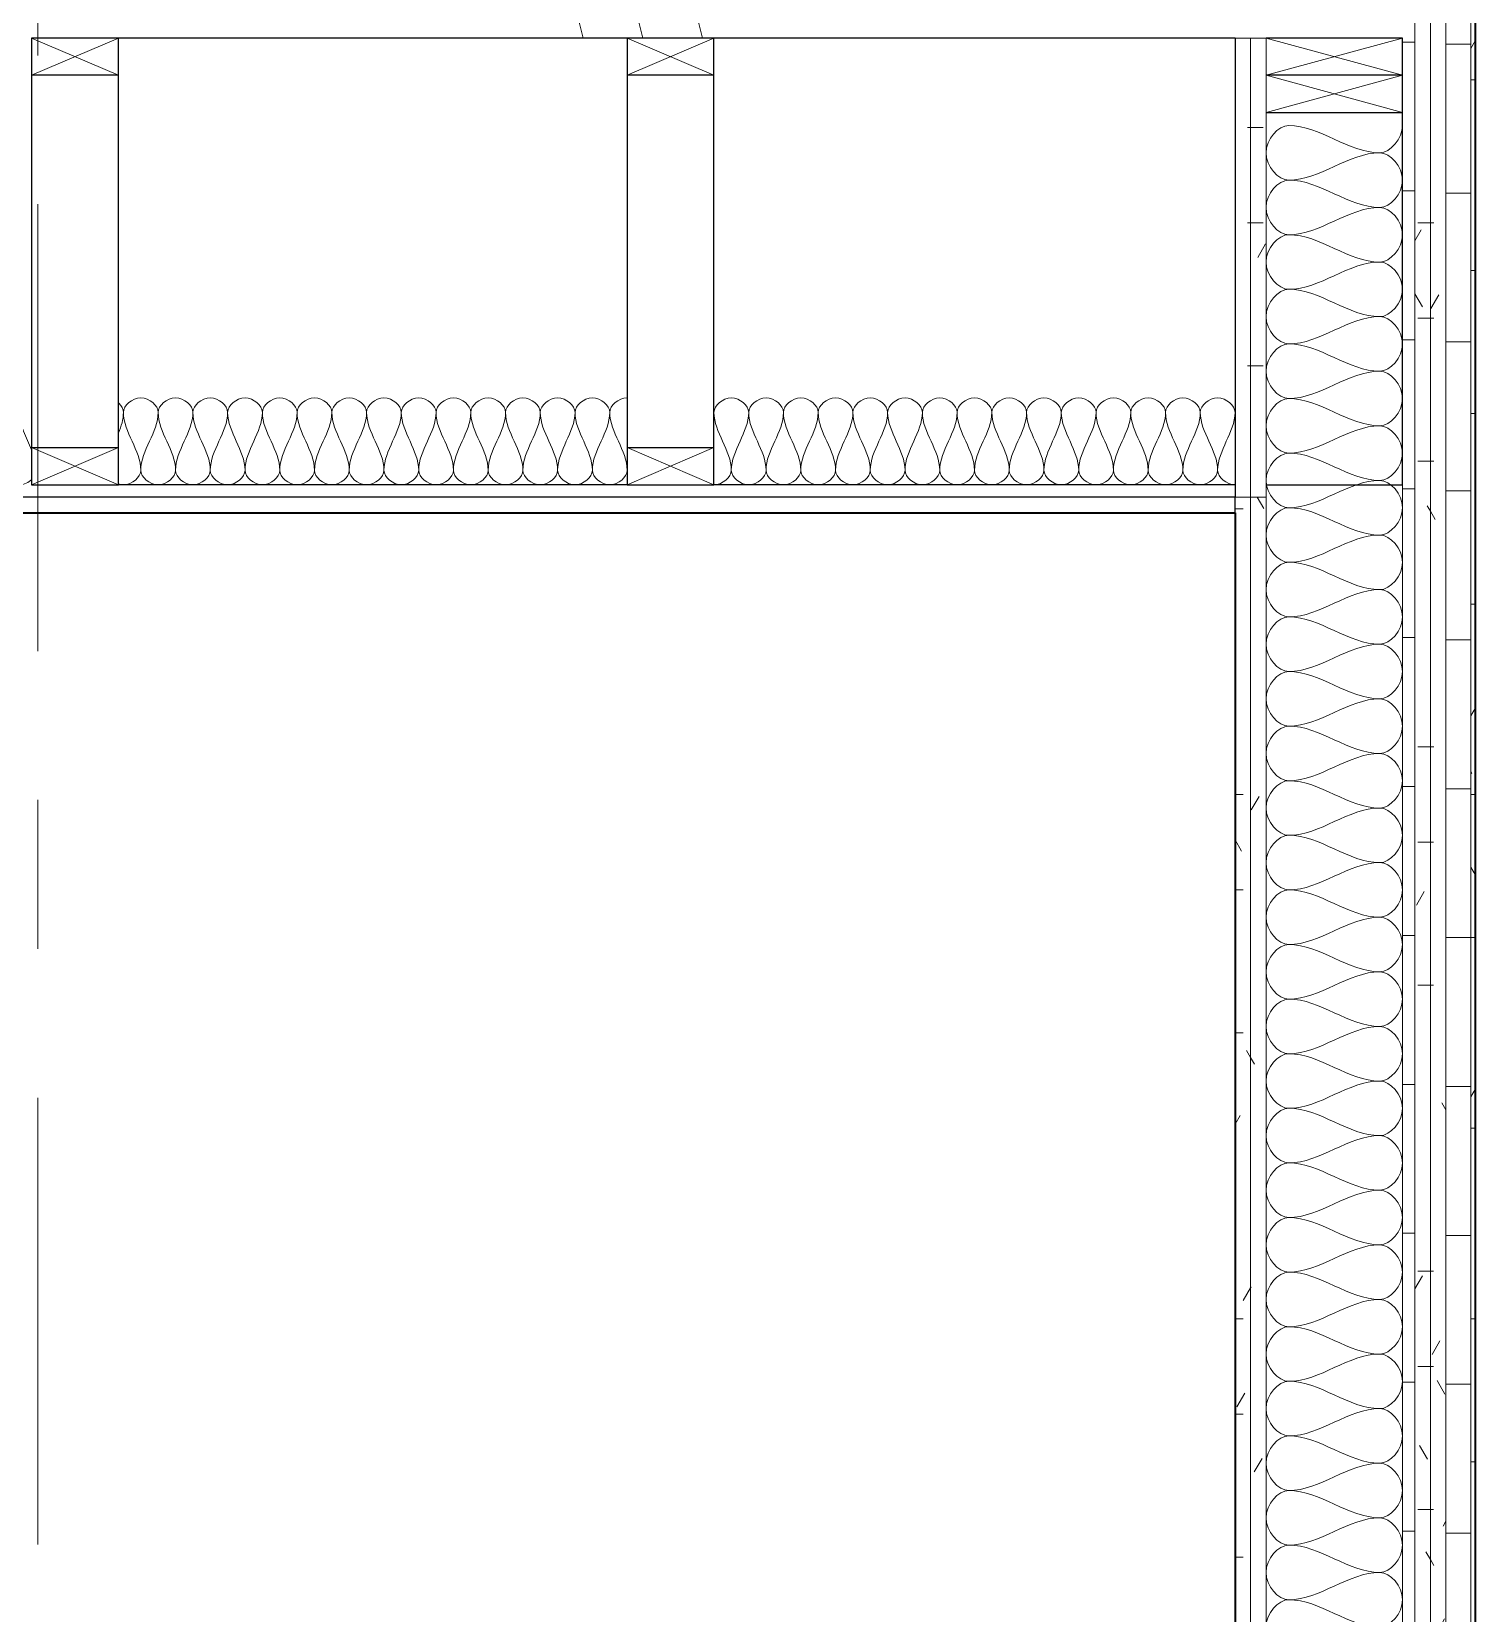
# Model space of a CAD drawing. Header units: inches. Extents: x 6 to 8416, y -388 to 6104.
# Drawn here: x 2953.7 to 3011.9, y 5795.3 to 5859 of the extents above; entities that cross this region are included whole.
import ezdxf

# ---------------------------------------------------------------- set-up
doc = ezdxf.new("R2010")
doc.units = ezdxf.units.IN
doc.header["$MEASUREMENT"] = 0
doc.linetypes.add('Center 3_8_', pattern=[36, 18, -6, 6, -6])
for name, color, linetype, lineweight in [('A-DETL', 90, 'Continuous', 13), ('A-DETL-GENF', 92, 'Continuous', 13), ('A-FLOR', 192, 'Continuous', 18), ('A-FLOR-MCUT', 51, 'Continuous', 25), ('A-FLOR-PATT', 8, 'Continuous', 35), ('A-WALL', 113, 'Continuous', 25), ('A-WALL-PATT', 111, 'Continuous', 35), ('S-GRID', 1, 'Continuous', 13)]:
    doc.layers.add(name, color=color, linetype=linetype, lineweight=lineweight)
pattern_1 = [(0, (2876.84, 3038.5), (0, 60), [60, 0, 0, 0]), (284.036, (2917.643, 3050.5), (59.99915, -180.000494), [12.369, -235.017]), (284.036, (2915.243, 3050.5), (59.99915, -180.000494), [12.369, -235.017]), (284.036, (2912.843, 3050.5), (59.99915, -180.000494), [12.369, -235.017]), (284.036, (2881.643, 3062.5), (59.99915, -180.000494), [12.369, -235.017]), (284.036, (2879.243, 3062.5), (59.99915, -180.000494), [12.369, -235.017]), (284.036, (2876.843, 3062.5), (59.99915, -180.000494), [12.369, -235.017]), (284.036, (2899.643, 3074.5), (59.99915, -180.000494), [12.369, -235.017]), (284.036, (2897.243, 3074.5), (59.99915, -180.000494), [12.369, -235.017]), (284.036, (2894.843, 3074.5), (59.99915, -180.000494), [12.369, -235.017]), (284.036, (2917.643, 3086.5), (59.99915, -180.000494), [12.369, -235.017]), (284.036, (2915.243, 3086.5), (59.99915, -180.000494), [12.369, -235.017]), (284.036, (2912.843, 3086.5), (59.99915, -180.000494), [12.369, -235.017]), (284.036, (2881.643, 3098.5), (59.99915, -180.000494), [12.369, -235.017]), (284.036, (2879.243, 3098.5), (59.99915, -180.000494), [12.369, -235.017]), (284.036, (2876.843, 3098.5), (59.99915, -180.000494), [12.369, -235.017]), (0, (2876.84, 3044.5), (0, 60), [60, 0, 0, 0]), (0, (2876.84, 3050.5), (0, 60), [60, 0, 0, 0]), (0, (2876.84, 3056.5), (0, 60), [60, 0, 0, 0]), (0, (2876.84, 3062.5), (0, 60), [60, 0, 0, 0]), (0, (2876.84, 3068.5), (0, 60), [60, 0, 0, 0]), (0, (2876.84, 3074.5), (0, 60), [60, 0, 0, 0]), (0, (2876.84, 3080.5), (0, 60), [60, 0, 0, 0]), (0, (2876.84, 3086.5), (0, 60), [60, 0, 0, 0]), (0, (2876.84, 3092.5), (0, 60), [60, 0, 0, 0])]
pattern_2 = [(0, (2876.843, 3038.5), (7.68, 1.92), [0.6336, -5.126, 0.6336, -5.126, -30.72]), (0, (2876.843, 3038.5), (7.68, 1.92), [-11.52, 0.6336, -10.886, 0.6336, -5.126, -13.44]), (0, (2876.843, 3038.5), (7.68, 1.92), [-28.8, 0.6336, -3.206, 0.6336, -8.966]), (120, (2879.723, 3039.46), (-5.5027688, 5.6910751), [0.6336, -5.126, 0.6336, -5.126, -30.72]), (120, (2879.723, 3039.46), (-5.5027688, 5.6910751), [-11.52, 0.6336, -10.886, 0.6336, -5.126, -13.44]), (120, (2879.723, 3039.46), (-5.5027688, 5.6910751), [-28.8, 0.6336, -3.206, 0.6336, -8.966]), (240, (2880.683, 3043.3), (-2.1772312, -7.6110751), [0.6336, -5.126, 0.6336, -5.126, -30.72]), (240, (2880.683, 3043.3), (-2.1772312, -7.6110751), [-11.52, 0.6336, -10.886, 0.6336, -5.126, -13.44]), (240, (2880.683, 3043.3), (-2.1772312, -7.6110751), [-28.8, 0.6336, -3.206, 0.6336, -8.966])]
pattern_3 = [(0, (-102.132, 3038.5), (7.68, 1.92), [0.6336, -5.126, 0.6336, -5.126, -30.72]), (0, (-102.132, 3038.5), (7.68, 1.92), [-11.52, 0.6336, -10.886, 0.6336, -5.126, -13.44]), (0, (-102.132, 3038.5), (7.68, 1.92), [-28.8, 0.6336, -3.206, 0.6336, -8.966]), (120, (-99.252, 3039.46), (-5.5027688, 5.6910751), [0.6336, -5.126, 0.6336, -5.126, -30.72]), (120, (-99.252, 3039.46), (-5.5027688, 5.6910751), [-11.52, 0.6336, -10.886, 0.6336, -5.126, -13.44]), (120, (-99.252, 3039.46), (-5.5027688, 5.6910751), [-28.8, 0.6336, -3.206, 0.6336, -8.966]), (240, (-98.292, 3043.3), (-2.1772312, -7.6110751), [0.6336, -5.126, 0.6336, -5.126, -30.72]), (240, (-98.292, 3043.3), (-2.1772312, -7.6110751), [-11.52, 0.6336, -10.886, 0.6336, -5.126, -13.44]), (240, (-98.292, 3043.3), (-2.1772312, -7.6110751), [-28.8, 0.6336, -3.206, 0.6336, -8.966])]

# ---------------------------------------------------------------- blocks, each defined once
blk = doc.blocks.new('06 Nominal Cut Lumber-Section-AM1 - 2x6 Section-9014713-WALL SECTION - GARAGE')
at = {"layer": 'A-DETL-GENF', "lineweight": 25}
for p, q in [((29.939, 5475.125), (24.439, 5475.125)), ((29.939, 5473.625), (29.939, 5475.125))]:
    blk.add_line(p, q, dxfattribs=at)
at = {"layer": 'A-DETL-GENF'}
for p, q in [((24.439, 5475.125), (29.939, 5473.625)), ((24.439, 5473.625), (29.939, 5475.125))]:
    blk.add_line(p, q, dxfattribs=at)
blk = doc.blocks.new('06 Nominal Cut Lumber-Section-AM1 - 2x6 Section-16986702-WALL SECTION - GARAGE')
at = {"layer": 'A-DETL-GENF', "lineweight": 25}
for p, q in [((29.939, 5473.625), (24.439, 5473.625)), ((29.939, 5472.125), (29.939, 5473.625)), ((24.439, 5472.125), (29.939, 5472.125))]:
    blk.add_line(p, q, dxfattribs=at)
at = {"layer": 'A-DETL-GENF'}
for p, q in [((24.439, 5472.125), (29.939, 5473.625)), ((24.439, 5473.625), (29.939, 5472.125))]:
    blk.add_line(p, q, dxfattribs=at)
blk = doc.blocks.new('09 GypsumWallboardTypeX-Section-AM - 5_8_-V103-WALL SECTION - GARAGE')
at = {"layer": 'A-DETL-GENF'}
h = blk.add_hatch(dxfattribs=at)
h.set_pattern_fill('FP_39', color=256, style=0, pattern_type=2)
h.set_pattern_definition(pattern_3)
h.paths.add_polyline_path([(24.439, 5840.25), (24.439, 5858.75), (23.814, 5858.75), (23.814, 5840.25)])
for p, q in [((24.439, 5858.75), (23.814, 5858.75)), ((24.439, 5840.25), (24.439, 5858.75)), ((23.814, 5840.25), (24.439, 5840.25))]:
    blk.add_line(p, q, dxfattribs=at)
blk = doc.blocks.new('09 GypsumWallboardTypeX-Section-AM - 5_8_-V104-WALL SECTION - GARAGE')
at = {"layer": 'A-DETL-GENF'}
h = blk.add_hatch(dxfattribs=at)
h.set_pattern_fill('FP_39', color=256, style=0, pattern_type=2)
h.set_pattern_definition(pattern_3)
h.paths.add_polyline_path([(23.814, 5840.25), (23.814, 5858.75), (23.189, 5858.75), (23.189, 5840.25)])
at = {"layer": 'A-DETL-GENF', "lineweight": 25}
blk.add_line((23.189, 5858.75), (23.189, 5840.25), dxfattribs=at)
at = {"layer": 'A-DETL-GENF'}
for p, q in [((23.814, 5858.75), (23.189, 5858.75)), ((23.814, 5840.25), (23.814, 5858.75)), ((23.189, 5840.25), (23.814, 5840.25))]:
    blk.add_line(p, q, dxfattribs=at)
blk = doc.blocks.new('06 Nominal Cut Lumber-Section-AM1 - 2x4 Section-9046868-WALL SECTION - GARAGE')
at = {"layer": 'A-DETL-GENF', "lineweight": 25}
for p, q in [((2.189, 5475.125), (-1.311, 5475.125)), ((-1.311, 5475.125), (-1.311, 5473.625)), ((2.189, 5473.625), (2.189, 5475.125))]:
    blk.add_line(p, q, dxfattribs=at)
at = {"layer": 'A-DETL-GENF'}
for p, q in [((-1.311, 5473.625), (2.189, 5475.125)), ((-1.311, 5475.125), (2.189, 5473.625))]:
    blk.add_line(p, q, dxfattribs=at)
blk = doc.blocks.new('06 Nominal Cut Lumber-Section-AM1 - 2x4 Section-V98-WALL SECTION - GARAGE')
at = {"layer": 'A-DETL-GENF', "lineweight": 25}
for p, q in [((-1.311, 5458.625), (-1.311, 5457.125)), ((2.189, 5457.125), (2.189, 5458.625)), ((-1.311, 5457.125), (2.189, 5457.125))]:
    blk.add_line(p, q, dxfattribs=at)
at = {"layer": 'A-DETL-GENF'}
for p, q in [((-1.311, 5457.125), (2.189, 5458.625)), ((-1.311, 5458.625), (2.189, 5457.125))]:
    blk.add_line(p, q, dxfattribs=at)
blk = doc.blocks.new('06 Nominal Cut Lumber-Top-AM - 4_ W-20150248-WALL SECTION - GARAGE')
at = {"layer": 'A-DETL-GENF', "lineweight": 25}
for p, q in [((2.189, 5473.625), (-1.311, 5473.625)), ((-1.311, 5473.625), (-1.311, 5458.625)), ((2.189, 5458.625), (2.189, 5473.625)), ((-1.311, 5458.625), (2.189, 5458.625))]:
    blk.add_line(p, q, dxfattribs=at)

msp = doc.modelspace()

# ---------------------------------------------------------------- hatches: boundary and pattern name
at = {"layer": 'A-FLOR-PATT', "lineweight": 13}
h = msp.add_hatch(dxfattribs=at)
h.set_pattern_fill('FP_37', color=256, style=0, pattern_type=2)
h.set_pattern_definition(pattern_1)
h.paths.add_polyline_path([(3008.91421903, 5858.75), (3008.91421903, 5859.5), (2720.90221903, 5859.5), (2720.90221903, 5858.75), (3004.57021903, 5858.75)])
at = {"layer": 'A-WALL-PATT', "lineweight": 13}
h = msp.add_hatch(dxfattribs=at)
h.set_pattern_fill('FP_37', color=256, style=0, pattern_type=2)
h.set_pattern_definition(pattern_1)
h.paths.add_polyline_path([(3009.41421903, 5731.625), (3009.41421903, 5859.5), (3008.91421903, 5859.5), (3008.91421903, 5731.625)])
h = msp.add_hatch(dxfattribs=at)
h.set_pattern_fill('FP_39', color=256, style=0, pattern_type=2)
h.set_pattern_definition(pattern_2)
h.paths.add_polyline_path([(3009.41421903, 5731.625), (3010.03921903, 5731.625), (3010.03921903, 5859.5), (3009.41421903, 5859.5), (3009.41421903, 5759.6315)])
h = msp.add_hatch(dxfattribs=at)
h.set_pattern_fill('FP_39', color=256, style=0, pattern_type=2)
h.set_pattern_definition(pattern_2)
h.paths.add_polyline_path([(3010.03921903, 5731.625), (3010.66421903, 5731.625), (3010.66421903, 5859.5), (3010.03921903, 5859.5), (3010.03921903, 5759.6315)])
h = msp.add_hatch(dxfattribs=at)
h.set_pattern_fill('FP_36', color=256, style=0, pattern_type=2)
h.set_pattern_definition([(0, (2876.843, 3038.5), (0, 6), []), (90, (2876.843, 3038.5), (-6, 4e-16), [])])
h.paths.add_polyline_path([(3010.85171903, 5731.625), (3010.85171903, 5732.375), (3011.66421903, 5732.375), (3011.66421903, 5859.5), (3010.66421903, 5859.5), (3010.66421903, 5731.625)])
h = msp.add_hatch(dxfattribs=at)
h.set_pattern_fill('FP_39', color=256, style=0, pattern_type=2)
h.set_pattern_definition(pattern_2)
h.paths.add_polyline_path([(3011.66421903, 5732.375), (3011.85171903, 5732.375), (3011.85171903, 5859.5), (3011.66421903, 5859.5), (3011.66421903, 5759.6315)])
h = msp.add_hatch(dxfattribs=at)
h.set_pattern_fill('FP_39', color=256, style=0, pattern_type=2)
h.set_pattern_definition(pattern_2)
h.paths.add_polyline_path([(3002.78921903, 5731.625), (3002.78921903, 5840.25), (3002.16421903, 5840.25), (3002.16421903, 5731.625)])
h = msp.add_hatch(dxfattribs=at)
h.set_pattern_fill('FP_39', color=256, style=0, pattern_type=2)
h.set_pattern_definition(pattern_2)
h.paths.add_polyline_path([(3002.78921903, 5731.625), (3003.41421903, 5731.625), (3003.41421903, 5840.25), (3002.78921903, 5840.25), (3002.78921903, 5759.6315)])

# ---------------------------------------------------------------- linework, layer by layer
at = {"layer": 'A-DETL'}
for points in [[(3004.3308857, 5853.025), (3003.89876488, 5853.025), (3002.92967317, 5854.125), (3003.89876488, 5855.225), (3004.3308857, 5855.225)], [(3004.3308857, 5855.225), (3005.59072353, 5855.225), (3006.73771453, 5854.125), (3007.99755236, 5854.125)], [(3007.99755236, 5854.125), (3008.42967317, 5854.125), (3008.91421903, 5854.70645503), (3008.91421903, 5855.225)], [(3007.99755236, 5854.125), (3006.73771453, 5854.125), (3005.59072353, 5853.025), (3004.3308857, 5853.025)], [(3007.99755236, 5851.925), (3008.42967317, 5851.925), (3009.39876488, 5853.025), (3008.42967317, 5854.125), (3007.99755236, 5854.125)], [(3004.3308857, 5850.825), (3003.89876488, 5850.825), (3002.92967317, 5851.925), (3003.89876488, 5853.025), (3004.3308857, 5853.025)], [(3004.3308857, 5853.025), (3005.59072353, 5853.025), (3006.73771453, 5851.925), (3007.99755236, 5851.925)], [(3007.99755236, 5851.925), (3006.73771453, 5851.925), (3005.59072353, 5850.825), (3004.3308857, 5850.825)], [(3007.99755236, 5849.725), (3008.42967317, 5849.725), (3009.39876488, 5850.825), (3008.42967317, 5851.925), (3007.99755236, 5851.925)], [(3004.3308857, 5848.625), (3003.89876488, 5848.625), (3002.92967317, 5849.725), (3003.89876488, 5850.825), (3004.3308857, 5850.825)], [(3004.3308857, 5850.825), (3005.59072353, 5850.825), (3006.73771453, 5849.725), (3007.99755236, 5849.725)], [(3007.99755236, 5849.725), (3006.73771453, 5849.725), (3005.59072353, 5848.625), (3004.3308857, 5848.625)], [(3007.99755236, 5847.525), (3008.42967317, 5847.525), (3009.39876488, 5848.625), (3008.42967317, 5849.725), (3007.99755236, 5849.725)], [(3004.3308857, 5846.425), (3003.89876488, 5846.425), (3002.92967317, 5847.525), (3003.89876488, 5848.625), (3004.3308857, 5848.625)], [(3004.3308857, 5848.625), (3005.59072353, 5848.625), (3006.73771453, 5847.525), (3007.99755236, 5847.525)], [(3007.99755236, 5847.525), (3006.73771453, 5847.525), (3005.59072353, 5846.425), (3004.3308857, 5846.425)], [(3007.99755236, 5845.325), (3008.42967317, 5845.325), (3009.39876488, 5846.425), (3008.42967317, 5847.525), (3007.99755236, 5847.525)], [(3004.3308857, 5844.225), (3003.89876488, 5844.225), (3002.92967317, 5845.325), (3003.89876488, 5846.425), (3004.3308857, 5846.425)], [(3004.3308857, 5846.425), (3005.59072353, 5846.425), (3006.73771453, 5845.325), (3007.99755236, 5845.325)], [(3007.99755236, 5845.325), (3006.73771453, 5845.325), (3005.59072353, 5844.225), (3004.3308857, 5844.225)], [(3007.99755236, 5843.125), (3008.42967317, 5843.125), (3009.39876488, 5844.225), (3008.42967317, 5845.325), (3007.99755236, 5845.325)], [(2953.16421903, 5843.66666667), (2953.16421903, 5843.14687344), (2953.45847093, 5842.65726693), (2953.66541732, 5842.15870392)], [(2957.16541732, 5842.84129608), (2957.27765943, 5843.11170314), (2957.36421903, 5843.38474491), (2957.36421903, 5843.66666667)], [(2957.36421903, 5843.66666667), (2957.36421903, 5843.79237454), (2957.29107617, 5843.92505426), (2957.17822719, 5844.03206119)], [(2958.76421903, 5843.66666667), (2958.76421903, 5843.94165264), (2958.06421903, 5844.55834736), (2957.36421903, 5843.94165264), (2957.36421903, 5843.66666667)], [(2957.36421903, 5843.66666667), (2957.36421903, 5842.86495168), (2958.06421903, 5842.13504832), (2958.06421903, 5841.33333333)], [(2958.06421903, 5841.33333333), (2958.06421903, 5842.13504832), (2958.76421903, 5842.86495168), (2958.76421903, 5843.66666667)], [(2960.16421903, 5843.66666667), (2960.16421903, 5843.94165264), (2959.46421903, 5844.55834736), (2958.76421903, 5843.94165264), (2958.76421903, 5843.66666667)], [(2958.76421903, 5843.66666667), (2958.76421903, 5842.86495168), (2959.46421903, 5842.13504832), (2959.46421903, 5841.33333333)], [(2959.46421903, 5841.33333333), (2959.46421903, 5842.13504832), (2960.16421903, 5842.86495168), (2960.16421903, 5843.66666667)], [(2961.56421903, 5843.66666667), (2961.56421903, 5843.94165264), (2960.86421903, 5844.55834736), (2960.16421903, 5843.94165264), (2960.16421903, 5843.66666667)], [(2960.16421903, 5843.66666667), (2960.16421903, 5842.86495168), (2960.86421903, 5842.13504832), (2960.86421903, 5841.33333333)], [(2960.86421903, 5841.33333333), (2960.86421903, 5842.13504832), (2961.56421903, 5842.86495168), (2961.56421903, 5843.66666667)], [(2962.96421903, 5843.66666667), (2962.96421903, 5843.94165264), (2962.26421903, 5844.55834736), (2961.56421903, 5843.94165264), (2961.56421903, 5843.66666667)], [(2961.56421903, 5843.66666667), (2961.56421903, 5842.86495168), (2962.26421903, 5842.13504832), (2962.26421903, 5841.33333333)], [(2962.26421903, 5841.33333333), (2962.26421903, 5842.13504832), (2962.96421903, 5842.86495168), (2962.96421903, 5843.66666667)], [(2964.36421903, 5843.66666667), (2964.36421903, 5843.94165264), (2963.66421903, 5844.55834736), (2962.96421903, 5843.94165264), (2962.96421903, 5843.66666667)], [(2962.96421903, 5843.66666667), (2962.96421903, 5842.86495168), (2963.66421903, 5842.13504832), (2963.66421903, 5841.33333333)], [(2963.66421903, 5841.33333333), (2963.66421903, 5842.13504832), (2964.36421903, 5842.86495168), (2964.36421903, 5843.66666667)], [(2965.76421903, 5843.66666667), (2965.76421903, 5843.94165264), (2965.06421903, 5844.55834736), (2964.36421903, 5843.94165264), (2964.36421903, 5843.66666667)], [(2964.36421903, 5843.66666667), (2964.36421903, 5842.86495168), (2965.06421903, 5842.13504832), (2965.06421903, 5841.33333333)], [(2965.06421903, 5841.33333333), (2965.06421903, 5842.13504832), (2965.76421903, 5842.86495168), (2965.76421903, 5843.66666667)], [(2967.16421903, 5843.66666667), (2967.16421903, 5843.94165264), (2966.46421903, 5844.55834736), (2965.76421903, 5843.94165264), (2965.76421903, 5843.66666667)], [(2965.76421903, 5843.66666667), (2965.76421903, 5842.86495168), (2966.46421903, 5842.13504832), (2966.46421903, 5841.33333333)], [(2966.46421903, 5841.33333333), (2966.46421903, 5842.13504832), (2967.16421903, 5842.86495168), (2967.16421903, 5843.66666667)], [(2968.56421903, 5843.66666667), (2968.56421903, 5843.94165264), (2967.86421903, 5844.55834736), (2967.16421903, 5843.94165264), (2967.16421903, 5843.66666667)], [(2967.16421903, 5843.66666667), (2967.16421903, 5842.86495168), (2967.86421903, 5842.13504832), (2967.86421903, 5841.33333333)], [(2967.86421903, 5841.33333333), (2967.86421903, 5842.13504832), (2968.56421903, 5842.86495168), (2968.56421903, 5843.66666667)], [(2969.96421903, 5843.66666667), (2969.96421903, 5843.94165264), (2969.26421903, 5844.55834736), (2968.56421903, 5843.94165264), (2968.56421903, 5843.66666667)], [(2968.56421903, 5843.66666667), (2968.56421903, 5842.86495168), (2969.26421903, 5842.13504832), (2969.26421903, 5841.33333333)], [(2969.26421903, 5841.33333333), (2969.26421903, 5842.13504832), (2969.96421903, 5842.86495168), (2969.96421903, 5843.66666667)], [(2971.36421903, 5843.66666667), (2971.36421903, 5843.94165264), (2970.66421903, 5844.55834736), (2969.96421903, 5843.94165264), (2969.96421903, 5843.66666667)], [(2969.96421903, 5843.66666667), (2969.96421903, 5842.86495168), (2970.66421903, 5842.13504832), (2970.66421903, 5841.33333333)], [(2970.66421903, 5841.33333333), (2970.66421903, 5842.13504832), (2971.36421903, 5842.86495168), (2971.36421903, 5843.66666667)], [(2972.76421903, 5843.66666667), (2972.76421903, 5843.94165264), (2972.06421903, 5844.55834736), (2971.36421903, 5843.94165264), (2971.36421903, 5843.66666667)], [(2971.36421903, 5843.66666667), (2971.36421903, 5842.86495168), (2972.06421903, 5842.13504832), (2972.06421903, 5841.33333333)], [(2972.06421903, 5841.33333333), (2972.06421903, 5842.13504832), (2972.76421903, 5842.86495168), (2972.76421903, 5843.66666667)], [(2974.16421903, 5843.66666667), (2974.16421903, 5843.94165264), (2973.46421903, 5844.55834736), (2972.76421903, 5843.94165264), (2972.76421903, 5843.66666667)], [(2972.76421903, 5843.66666667), (2972.76421903, 5842.86495168), (2973.46421903, 5842.13504832), (2973.46421903, 5841.33333333)], [(2973.46421903, 5841.33333333), (2973.46421903, 5842.13504832), (2974.16421903, 5842.86495168), (2974.16421903, 5843.66666667)], [(2975.56421903, 5843.66666667), (2975.56421903, 5843.94165264), (2974.86421903, 5844.55834736), (2974.16421903, 5843.94165264), (2974.16421903, 5843.66666667)], [(2974.16421903, 5843.66666667), (2974.16421903, 5842.86495168), (2974.86421903, 5842.13504832), (2974.86421903, 5841.33333333)], [(2974.86421903, 5841.33333333), (2974.86421903, 5842.13504832), (2975.56421903, 5842.86495168), (2975.56421903, 5843.66666667)], [(2976.96421903, 5843.66666667), (2976.96421903, 5843.94165264), (2976.26421903, 5844.55834736), (2975.56421903, 5843.94165264), (2975.56421903, 5843.66666667)], [(2975.56421903, 5843.66666667), (2975.56421903, 5842.86495168), (2976.26421903, 5842.13504832), (2976.26421903, 5841.33333333)], [(2976.26421903, 5841.33333333), (2976.26421903, 5842.13504832), (2976.96421903, 5842.86495168), (2976.96421903, 5843.66666667)], [(2977.66421903, 5844.25), (2977.31421903, 5844.25), (2976.96421903, 5843.94165264), (2976.96421903, 5843.66666667)], [(2976.96421903, 5843.66666667), (2976.96421903, 5842.86495168), (2977.66421903, 5842.13504832), (2977.66421903, 5841.33333333)], [(2982.56421903, 5843.66666667), (2982.56421903, 5843.94165264), (2981.86421903, 5844.55834736), (2981.16421903, 5843.94165264), (2981.16421903, 5843.66666667)], [(2981.16421903, 5843.66666667), (2981.16421903, 5842.86495168), (2981.86421903, 5842.13504832), (2981.86421903, 5841.33333333)], [(2981.86421903, 5841.33333333), (2981.86421903, 5842.13504832), (2982.56421903, 5842.86495168), (2982.56421903, 5843.66666667)], [(2983.96421903, 5843.66666667), (2983.96421903, 5843.94165264), (2983.26421903, 5844.55834736), (2982.56421903, 5843.94165264), (2982.56421903, 5843.66666667)], [(2982.56421903, 5843.66666667), (2982.56421903, 5842.86495168), (2983.26421903, 5842.13504832), (2983.26421903, 5841.33333333)], [(2983.26421903, 5841.33333333), (2983.26421903, 5842.13504832), (2983.96421903, 5842.86495168), (2983.96421903, 5843.66666667)], [(2985.36421903, 5843.66666667), (2985.36421903, 5843.94165264), (2984.66421903, 5844.55834736), (2983.96421903, 5843.94165264), (2983.96421903, 5843.66666667)], [(2983.96421903, 5843.66666667), (2983.96421903, 5842.86495168), (2984.66421903, 5842.13504832), (2984.66421903, 5841.33333333)], [(2984.66421903, 5841.33333333), (2984.66421903, 5842.13504832), (2985.36421903, 5842.86495168), (2985.36421903, 5843.66666667)], [(2986.76421903, 5843.66666667), (2986.76421903, 5843.94165264), (2986.06421903, 5844.55834736), (2985.36421903, 5843.94165264), (2985.36421903, 5843.66666667)], [(2985.36421903, 5843.66666667), (2985.36421903, 5842.86495168), (2986.06421903, 5842.13504832), (2986.06421903, 5841.33333333)], [(2986.06421903, 5841.33333333), (2986.06421903, 5842.13504832), (2986.76421903, 5842.86495168), (2986.76421903, 5843.66666667)], [(2988.16421903, 5843.66666667), (2988.16421903, 5843.94165264), (2987.46421903, 5844.55834736), (2986.76421903, 5843.94165264), (2986.76421903, 5843.66666667)], [(2986.76421903, 5843.66666667), (2986.76421903, 5842.86495168), (2987.46421903, 5842.13504832), (2987.46421903, 5841.33333333)], [(2987.46421903, 5841.33333333), (2987.46421903, 5842.13504832), (2988.16421903, 5842.86495168), (2988.16421903, 5843.66666667)], [(2989.56421903, 5843.66666667), (2989.56421903, 5843.94165264), (2988.86421903, 5844.55834736), (2988.16421903, 5843.94165264), (2988.16421903, 5843.66666667)], [(2988.16421903, 5843.66666667), (2988.16421903, 5842.86495168), (2988.86421903, 5842.13504832), (2988.86421903, 5841.33333333)], [(2988.86421903, 5841.33333333), (2988.86421903, 5842.13504832), (2989.56421903, 5842.86495168), (2989.56421903, 5843.66666667)], [(2990.96421903, 5843.66666667), (2990.96421903, 5843.94165264), (2990.26421903, 5844.55834736), (2989.56421903, 5843.94165264), (2989.56421903, 5843.66666667)], [(2989.56421903, 5843.66666667), (2989.56421903, 5842.86495168), (2990.26421903, 5842.13504832), (2990.26421903, 5841.33333333)], [(2990.26421903, 5841.33333333), (2990.26421903, 5842.13504832), (2990.96421903, 5842.86495168), (2990.96421903, 5843.66666667)], [(2992.36421903, 5843.66666667), (2992.36421903, 5843.94165264), (2991.66421903, 5844.55834736), (2990.96421903, 5843.94165264), (2990.96421903, 5843.66666667)], [(2990.96421903, 5843.66666667), (2990.96421903, 5842.86495168), (2991.66421903, 5842.13504832), (2991.66421903, 5841.33333333)], [(2991.66421903, 5841.33333333), (2991.66421903, 5842.13504832), (2992.36421903, 5842.86495168), (2992.36421903, 5843.66666667)], [(2993.76421903, 5843.66666667), (2993.76421903, 5843.94165264), (2993.06421903, 5844.55834736), (2992.36421903, 5843.94165264), (2992.36421903, 5843.66666667)], [(2992.36421903, 5843.66666667), (2992.36421903, 5842.86495168), (2993.06421903, 5842.13504832), (2993.06421903, 5841.33333333)], [(2993.06421903, 5841.33333333), (2993.06421903, 5842.13504832), (2993.76421903, 5842.86495168), (2993.76421903, 5843.66666667)], [(2995.16421903, 5843.66666667), (2995.16421903, 5843.94165264), (2994.46421903, 5844.55834736), (2993.76421903, 5843.94165264), (2993.76421903, 5843.66666667)], [(2993.76421903, 5843.66666667), (2993.76421903, 5842.86495168), (2994.46421903, 5842.13504832), (2994.46421903, 5841.33333333)], [(2994.46421903, 5841.33333333), (2994.46421903, 5842.13504832), (2995.16421903, 5842.86495168), (2995.16421903, 5843.66666667)], [(2996.56421903, 5843.66666667), (2996.56421903, 5843.94165264), (2995.86421903, 5844.55834736), (2995.16421903, 5843.94165264), (2995.16421903, 5843.66666667)], [(2995.16421903, 5843.66666667), (2995.16421903, 5842.86495168), (2995.86421903, 5842.13504832), (2995.86421903, 5841.33333333)], [(2995.86421903, 5841.33333333), (2995.86421903, 5842.13504832), (2996.56421903, 5842.86495168), (2996.56421903, 5843.66666667)], [(2997.96421903, 5843.66666667), (2997.96421903, 5843.94165264), (2997.26421903, 5844.55834736), (2996.56421903, 5843.94165264), (2996.56421903, 5843.66666667)], [(2996.56421903, 5843.66666667), (2996.56421903, 5842.86495168), (2997.26421903, 5842.13504832), (2997.26421903, 5841.33333333)], [(2997.26421903, 5841.33333333), (2997.26421903, 5842.13504832), (2997.96421903, 5842.86495168), (2997.96421903, 5843.66666667)], [(2999.36421903, 5843.66666667), (2999.36421903, 5843.94165264), (2998.66421903, 5844.55834736), (2997.96421903, 5843.94165264), (2997.96421903, 5843.66666667)], [(2997.96421903, 5843.66666667), (2997.96421903, 5842.86495168), (2998.66421903, 5842.13504832), (2998.66421903, 5841.33333333)], [(2998.66421903, 5841.33333333), (2998.66421903, 5842.13504832), (2999.36421903, 5842.86495168), (2999.36421903, 5843.66666667)], [(3000.76421903, 5843.66666667), (3000.76421903, 5843.94165264), (3000.06421903, 5844.55834736), (2999.36421903, 5843.94165264), (2999.36421903, 5843.66666667)], [(2999.36421903, 5843.66666667), (2999.36421903, 5842.86495168), (3000.06421903, 5842.13504832), (3000.06421903, 5841.33333333)], [(3000.06421903, 5841.33333333), (3000.06421903, 5842.13504832), (3000.76421903, 5842.86495168), (3000.76421903, 5843.66666667)], [(3002.16421903, 5843.66666667), (3002.16421903, 5843.94165264), (3001.46421903, 5844.55834736), (3000.76421903, 5843.94165264), (3000.76421903, 5843.66666667)], [(3000.76421903, 5843.66666667), (3000.76421903, 5842.86495168), (3001.46421903, 5842.13504832), (3001.46421903, 5841.33333333)], [(3001.46421903, 5841.33333333), (3001.46421903, 5842.13504832), (3002.16421903, 5842.86495168), (3002.16421903, 5843.66666667)], [(3004.3308857, 5842.025), (3003.89876488, 5842.025), (3002.92967317, 5843.125), (3003.89876488, 5844.225), (3004.3308857, 5844.225)], [(3004.3308857, 5844.225), (3005.59072353, 5844.225), (3006.73771453, 5843.125), (3007.99755236, 5843.125)], [(3007.99755236, 5843.125), (3006.73771453, 5843.125), (3005.59072353, 5842.025), (3004.3308857, 5842.025)], [(3007.99755236, 5840.925), (3008.42967317, 5840.925), (3009.39876488, 5842.025), (3008.42967317, 5843.125), (3007.99755236, 5843.125)], [(3004.3308857, 5839.825), (3003.89876488, 5839.825), (3002.92967317, 5840.925), (3003.89876488, 5842.025), (3004.3308857, 5842.025)], [(3004.3308857, 5842.025), (3005.59072353, 5842.025), (3006.73771453, 5840.925), (3007.99755236, 5840.925)], [(2959.46421903, 5841.33333333), (2959.46421903, 5841.05834736), (2958.76421903, 5840.44165264), (2958.06421903, 5841.05834736), (2958.06421903, 5841.33333333)], [(2960.86421903, 5841.33333333), (2960.86421903, 5841.05834736), (2960.16421903, 5840.44165264), (2959.46421903, 5841.05834736), (2959.46421903, 5841.33333333)], [(2962.26421903, 5841.33333333), (2962.26421903, 5841.05834736), (2961.56421903, 5840.44165264), (2960.86421903, 5841.05834736), (2960.86421903, 5841.33333333)], [(2963.66421903, 5841.33333333), (2963.66421903, 5841.05834736), (2962.96421903, 5840.44165264), (2962.26421903, 5841.05834736), (2962.26421903, 5841.33333333)], [(2965.06421903, 5841.33333333), (2965.06421903, 5841.05834736), (2964.36421903, 5840.44165264), (2963.66421903, 5841.05834736), (2963.66421903, 5841.33333333)], [(2966.46421903, 5841.33333333), (2966.46421903, 5841.05834736), (2965.76421903, 5840.44165264), (2965.06421903, 5841.05834736), (2965.06421903, 5841.33333333)], [(2967.86421903, 5841.33333333), (2967.86421903, 5841.05834736), (2967.16421903, 5840.44165264), (2966.46421903, 5841.05834736), (2966.46421903, 5841.33333333)], [(2969.26421903, 5841.33333333), (2969.26421903, 5841.05834736), (2968.56421903, 5840.44165264), (2967.86421903, 5841.05834736), (2967.86421903, 5841.33333333)], [(2970.66421903, 5841.33333333), (2970.66421903, 5841.05834736), (2969.96421903, 5840.44165264), (2969.26421903, 5841.05834736), (2969.26421903, 5841.33333333)], [(2972.06421903, 5841.33333333), (2972.06421903, 5841.05834736), (2971.36421903, 5840.44165264), (2970.66421903, 5841.05834736), (2970.66421903, 5841.33333333)], [(2973.46421903, 5841.33333333), (2973.46421903, 5841.05834736), (2972.76421903, 5840.44165264), (2972.06421903, 5841.05834736), (2972.06421903, 5841.33333333)], [(2974.86421903, 5841.33333333), (2974.86421903, 5841.05834736), (2974.16421903, 5840.44165264), (2973.46421903, 5841.05834736), (2973.46421903, 5841.33333333)], [(2976.26421903, 5841.33333333), (2976.26421903, 5841.05834736), (2975.56421903, 5840.44165264), (2974.86421903, 5841.05834736), (2974.86421903, 5841.33333333)], [(2977.66421903, 5841.33333333), (2977.66421903, 5841.05834736), (2976.96421903, 5840.44165264), (2976.26421903, 5841.05834736), (2976.26421903, 5841.33333333)], [(2981.86421903, 5841.33333333), (2981.86421903, 5841.05834736), (2981.51421903, 5840.75), (2981.16421903, 5840.75)], [(2983.26421903, 5841.33333333), (2983.26421903, 5841.05834736), (2982.56421903, 5840.44165264), (2981.86421903, 5841.05834736), (2981.86421903, 5841.33333333)], [(2984.66421903, 5841.33333333), (2984.66421903, 5841.05834736), (2983.96421903, 5840.44165264), (2983.26421903, 5841.05834736), (2983.26421903, 5841.33333333)], [(2986.06421903, 5841.33333333), (2986.06421903, 5841.05834736), (2985.36421903, 5840.44165264), (2984.66421903, 5841.05834736), (2984.66421903, 5841.33333333)], [(2987.46421903, 5841.33333333), (2987.46421903, 5841.05834736), (2986.76421903, 5840.44165264), (2986.06421903, 5841.05834736), (2986.06421903, 5841.33333333)], [(2988.86421903, 5841.33333333), (2988.86421903, 5841.05834736), (2988.16421903, 5840.44165264), (2987.46421903, 5841.05834736), (2987.46421903, 5841.33333333)], [(2990.26421903, 5841.33333333), (2990.26421903, 5841.05834736), (2989.56421903, 5840.44165264), (2988.86421903, 5841.05834736), (2988.86421903, 5841.33333333)], [(2991.66421903, 5841.33333333), (2991.66421903, 5841.05834736), (2990.96421903, 5840.44165264), (2990.26421903, 5841.05834736), (2990.26421903, 5841.33333333)], [(2993.06421903, 5841.33333333), (2993.06421903, 5841.05834736), (2992.36421903, 5840.44165264), (2991.66421903, 5841.05834736), (2991.66421903, 5841.33333333)], [(2994.46421903, 5841.33333333), (2994.46421903, 5841.05834736), (2993.76421903, 5840.44165264), (2993.06421903, 5841.05834736), (2993.06421903, 5841.33333333)], [(2995.86421903, 5841.33333333), (2995.86421903, 5841.05834736), (2995.16421903, 5840.44165264), (2994.46421903, 5841.05834736), (2994.46421903, 5841.33333333)], [(2997.26421903, 5841.33333333), (2997.26421903, 5841.05834736), (2996.56421903, 5840.44165264), (2995.86421903, 5841.05834736), (2995.86421903, 5841.33333333)], [(2998.66421903, 5841.33333333), (2998.66421903, 5841.05834736), (2997.96421903, 5840.44165264), (2997.26421903, 5841.05834736), (2997.26421903, 5841.33333333)], [(3000.06421903, 5841.33333333), (3000.06421903, 5841.05834736), (2999.36421903, 5840.44165264), (2998.66421903, 5841.05834736), (2998.66421903, 5841.33333333)], [(3001.46421903, 5841.33333333), (3001.46421903, 5841.05834736), (3000.76421903, 5840.44165264), (3000.06421903, 5841.05834736), (3000.06421903, 5841.33333333)], [(3002.16421903, 5840.75), (3001.83423586, 5840.75), (3001.46421903, 5841.05834736), (3001.46421903, 5841.33333333)], [(3007.99755236, 5840.925), (3006.73771453, 5840.925), (3005.59072353, 5839.825), (3004.3308857, 5839.825)], [(3007.99755236, 5838.725), (3008.42967317, 5838.725), (3009.39876488, 5839.825), (3008.42967317, 5840.925), (3007.99755236, 5840.925)], [(3004.3308857, 5837.625), (3003.89876488, 5837.625), (3002.92967317, 5838.725), (3003.89876488, 5839.825), (3004.3308857, 5839.825)], [(3004.3308857, 5839.825), (3005.59072353, 5839.825), (3006.73771453, 5838.725), (3007.99755236, 5838.725)], [(3007.99755236, 5838.725), (3006.73771453, 5838.725), (3005.59072353, 5837.625), (3004.3308857, 5837.625)], [(3007.99755236, 5836.525), (3008.42967317, 5836.525), (3009.39876488, 5837.625), (3008.42967317, 5838.725), (3007.99755236, 5838.725)], [(3004.3308857, 5835.425), (3003.89876488, 5835.425), (3002.92967317, 5836.525), (3003.89876488, 5837.625), (3004.3308857, 5837.625)], [(3004.3308857, 5837.625), (3005.59072353, 5837.625), (3006.73771453, 5836.525), (3007.99755236, 5836.525)], [(3007.99755236, 5836.525), (3006.73771453, 5836.525), (3005.59072353, 5835.425), (3004.3308857, 5835.425)], [(3007.99755236, 5834.325), (3008.42967317, 5834.325), (3009.39876488, 5835.425), (3008.42967317, 5836.525), (3007.99755236, 5836.525)], [(3004.3308857, 5833.225), (3003.89876488, 5833.225), (3002.92967317, 5834.325), (3003.89876488, 5835.425), (3004.3308857, 5835.425)], [(3004.3308857, 5835.425), (3005.59072353, 5835.425), (3006.73771453, 5834.325), (3007.99755236, 5834.325)], [(3007.99755236, 5834.325), (3006.73771453, 5834.325), (3005.59072353, 5833.225), (3004.3308857, 5833.225)], [(3007.99755236, 5832.125), (3008.42967317, 5832.125), (3009.39876488, 5833.225), (3008.42967317, 5834.325), (3007.99755236, 5834.325)], [(3004.3308857, 5831.025), (3003.89876488, 5831.025), (3002.92967317, 5832.125), (3003.89876488, 5833.225), (3004.3308857, 5833.225)], [(3004.3308857, 5833.225), (3005.59072353, 5833.225), (3006.73771453, 5832.125), (3007.99755236, 5832.125)], [(3007.99755236, 5832.125), (3006.73771453, 5832.125), (3005.59072353, 5831.025), (3004.3308857, 5831.025)], [(3007.99755236, 5829.925), (3008.42967317, 5829.925), (3009.39876488, 5831.025), (3008.42967317, 5832.125), (3007.99755236, 5832.125)], [(3004.3308857, 5828.825), (3003.89876488, 5828.825), (3002.92967317, 5829.925), (3003.89876488, 5831.025), (3004.3308857, 5831.025)], [(3004.3308857, 5831.025), (3005.59072353, 5831.025), (3006.73771453, 5829.925), (3007.99755236, 5829.925)], [(3007.99755236, 5829.925), (3006.73771453, 5829.925), (3005.59072353, 5828.825), (3004.3308857, 5828.825)], [(3007.99755236, 5827.725), (3008.42967317, 5827.725), (3009.39876488, 5828.825), (3008.42967317, 5829.925), (3007.99755236, 5829.925)], [(3004.3308857, 5826.625), (3003.89876488, 5826.625), (3002.92967317, 5827.725), (3003.89876488, 5828.825), (3004.3308857, 5828.825)], [(3004.3308857, 5828.825), (3005.59072353, 5828.825), (3006.73771453, 5827.725), (3007.99755236, 5827.725)], [(3007.99755236, 5827.725), (3006.73771453, 5827.725), (3005.59072353, 5826.625), (3004.3308857, 5826.625)], [(3007.99755236, 5825.525), (3008.42967317, 5825.525), (3009.39876488, 5826.625), (3008.42967317, 5827.725), (3007.99755236, 5827.725)], [(3004.3308857, 5824.425), (3003.89876488, 5824.425), (3002.92967317, 5825.525), (3003.89876488, 5826.625), (3004.3308857, 5826.625)], [(3004.3308857, 5826.625), (3005.59072353, 5826.625), (3006.73771453, 5825.525), (3007.99755236, 5825.525)], [(3007.99755236, 5825.525), (3006.73771453, 5825.525), (3005.59072353, 5824.425), (3004.3308857, 5824.425)], [(3007.99755236, 5823.325), (3008.42967317, 5823.325), (3009.39876488, 5824.425), (3008.42967317, 5825.525), (3007.99755236, 5825.525)], [(3004.3308857, 5822.225), (3003.89876488, 5822.225), (3002.92967317, 5823.325), (3003.89876488, 5824.425), (3004.3308857, 5824.425)], [(3004.3308857, 5824.425), (3005.59072353, 5824.425), (3006.73771453, 5823.325), (3007.99755236, 5823.325)], [(3007.99755236, 5823.325), (3006.73771453, 5823.325), (3005.59072353, 5822.225), (3004.3308857, 5822.225)], [(3007.99755236, 5821.125), (3008.42967317, 5821.125), (3009.39876488, 5822.225), (3008.42967317, 5823.325), (3007.99755236, 5823.325)], [(3004.3308857, 5820.025), (3003.89876488, 5820.025), (3002.92967317, 5821.125), (3003.89876488, 5822.225), (3004.3308857, 5822.225)], [(3004.3308857, 5822.225), (3005.59072353, 5822.225), (3006.73771453, 5821.125), (3007.99755236, 5821.125)], [(3007.99755236, 5821.125), (3006.73771453, 5821.125), (3005.59072353, 5820.025), (3004.3308857, 5820.025)], [(3007.99755236, 5818.925), (3008.42967317, 5818.925), (3009.39876488, 5820.025), (3008.42967317, 5821.125), (3007.99755236, 5821.125)], [(3004.3308857, 5817.825), (3003.89876488, 5817.825), (3002.92967317, 5818.925), (3003.89876488, 5820.025), (3004.3308857, 5820.025)], [(3004.3308857, 5820.025), (3005.59072353, 5820.025), (3006.73771453, 5818.925), (3007.99755236, 5818.925)], [(3007.99755236, 5818.925), (3006.73771453, 5818.925), (3005.59072353, 5817.825), (3004.3308857, 5817.825)], [(3007.99755236, 5816.725), (3008.42967317, 5816.725), (3009.39876488, 5817.825), (3008.42967317, 5818.925), (3007.99755236, 5818.925)], [(3004.3308857, 5815.625), (3003.89876488, 5815.625), (3002.92967317, 5816.725), (3003.89876488, 5817.825), (3004.3308857, 5817.825)], [(3004.3308857, 5817.825), (3005.59072353, 5817.825), (3006.73771453, 5816.725), (3007.99755236, 5816.725)], [(3007.99755236, 5816.725), (3006.73771453, 5816.725), (3005.59072353, 5815.625), (3004.3308857, 5815.625)], [(3007.99755236, 5814.525), (3008.42967317, 5814.525), (3009.39876488, 5815.625), (3008.42967317, 5816.725), (3007.99755236, 5816.725)], [(3004.3308857, 5813.425), (3003.89876488, 5813.425), (3002.92967317, 5814.525), (3003.89876488, 5815.625), (3004.3308857, 5815.625)], [(3004.3308857, 5815.625), (3005.59072353, 5815.625), (3006.73771453, 5814.525), (3007.99755236, 5814.525)], [(3007.99755236, 5814.525), (3006.73771453, 5814.525), (3005.59072353, 5813.425), (3004.3308857, 5813.425)], [(3007.99755236, 5812.325), (3008.42967317, 5812.325), (3009.39876488, 5813.425), (3008.42967317, 5814.525), (3007.99755236, 5814.525)], [(3004.3308857, 5811.225), (3003.89876488, 5811.225), (3002.92967317, 5812.325), (3003.89876488, 5813.425), (3004.3308857, 5813.425)], [(3004.3308857, 5813.425), (3005.59072353, 5813.425), (3006.73771453, 5812.325), (3007.99755236, 5812.325)], [(3007.99755236, 5812.325), (3006.73771453, 5812.325), (3005.59072353, 5811.225), (3004.3308857, 5811.225)], [(3007.99755236, 5810.125), (3008.42967317, 5810.125), (3009.39876488, 5811.225), (3008.42967317, 5812.325), (3007.99755236, 5812.325)], [(3004.3308857, 5809.025), (3003.89876488, 5809.025), (3002.92967317, 5810.125), (3003.89876488, 5811.225), (3004.3308857, 5811.225)], [(3004.3308857, 5811.225), (3005.59072353, 5811.225), (3006.73771453, 5810.125), (3007.99755236, 5810.125)], [(3007.99755236, 5810.125), (3006.73771453, 5810.125), (3005.59072353, 5809.025), (3004.3308857, 5809.025)], [(3007.99755236, 5807.925), (3008.42967317, 5807.925), (3009.39876488, 5809.025), (3008.42967317, 5810.125), (3007.99755236, 5810.125)], [(3004.3308857, 5806.825), (3003.89876488, 5806.825), (3002.92967317, 5807.925), (3003.89876488, 5809.025), (3004.3308857, 5809.025)], [(3004.3308857, 5809.025), (3005.59072353, 5809.025), (3006.73771453, 5807.925), (3007.99755236, 5807.925)], [(3007.99755236, 5807.925), (3006.73771453, 5807.925), (3005.59072353, 5806.825), (3004.3308857, 5806.825)], [(3007.99755236, 5805.725), (3008.42967317, 5805.725), (3009.39876488, 5806.825), (3008.42967317, 5807.925), (3007.99755236, 5807.925)], [(3004.3308857, 5804.625), (3003.89876488, 5804.625), (3002.92967317, 5805.725), (3003.89876488, 5806.825), (3004.3308857, 5806.825)], [(3004.3308857, 5806.825), (3005.59072353, 5806.825), (3006.73771453, 5805.725), (3007.99755236, 5805.725)], [(3007.99755236, 5805.725), (3006.73771453, 5805.725), (3005.59072353, 5804.625), (3004.3308857, 5804.625)], [(3007.99755236, 5803.525), (3008.42967317, 5803.525), (3009.39876488, 5804.625), (3008.42967317, 5805.725), (3007.99755236, 5805.725)], [(3004.3308857, 5802.425), (3003.89876488, 5802.425), (3002.92967317, 5803.525), (3003.89876488, 5804.625), (3004.3308857, 5804.625)], [(3004.3308857, 5804.625), (3005.59072353, 5804.625), (3006.73771453, 5803.525), (3007.99755236, 5803.525)], [(3007.99755236, 5803.525), (3006.73771453, 5803.525), (3005.59072353, 5802.425), (3004.3308857, 5802.425)], [(3007.99755236, 5801.325), (3008.42967317, 5801.325), (3009.39876488, 5802.425), (3008.42967317, 5803.525), (3007.99755236, 5803.525)], [(3004.3308857, 5800.225), (3003.89876488, 5800.225), (3002.92967317, 5801.325), (3003.89876488, 5802.425), (3004.3308857, 5802.425)], [(3004.3308857, 5802.425), (3005.59072353, 5802.425), (3006.73771453, 5801.325), (3007.99755236, 5801.325)], [(3007.99755236, 5801.325), (3006.73771453, 5801.325), (3005.59072353, 5800.225), (3004.3308857, 5800.225)], [(3007.99755236, 5799.125), (3008.42967317, 5799.125), (3009.39876488, 5800.225), (3008.42967317, 5801.325), (3007.99755236, 5801.325)], [(3004.3308857, 5798.025), (3003.89876488, 5798.025), (3002.92967317, 5799.125), (3003.89876488, 5800.225), (3004.3308857, 5800.225)], [(3004.3308857, 5800.225), (3005.59072353, 5800.225), (3006.73771453, 5799.125), (3007.99755236, 5799.125)], [(3007.99755236, 5799.125), (3006.73771453, 5799.125), (3005.59072353, 5798.025), (3004.3308857, 5798.025)], [(3007.99755236, 5796.925), (3008.42967317, 5796.925), (3009.39876488, 5798.025), (3008.42967317, 5799.125), (3007.99755236, 5799.125)], [(3004.3308857, 5795.825), (3003.89876488, 5795.825), (3002.92967317, 5796.925), (3003.89876488, 5798.025), (3004.3308857, 5798.025)], [(3004.3308857, 5798.025), (3005.59072353, 5798.025), (3006.73771453, 5796.925), (3007.99755236, 5796.925)], [(3007.99755236, 5796.925), (3006.73771453, 5796.925), (3005.59072353, 5795.825), (3004.3308857, 5795.825)], [(3007.99755236, 5794.725), (3008.42967317, 5794.725), (3009.39876488, 5795.825), (3008.42967317, 5796.925), (3007.99755236, 5796.925)], [(3004.3308857, 5793.625), (3003.89876488, 5793.625), (3002.92967317, 5794.725), (3003.89876488, 5795.825), (3004.3308857, 5795.825)], [(3004.3308857, 5795.825), (3005.59072353, 5795.825), (3006.73771453, 5794.725), (3007.99755236, 5794.725)]]:
    msp.add_open_spline(points, degree=3, dxfattribs=at)
for points, knots in [([(2953.67822719, 5840.96793881), (2953.54421903, 5840.84086808), (2953.00421903, 5840.58261143), (2952.46421903, 5841.05834736), (2952.46421903, 5841.33333333)], [0.6464976285, 0.6464976285, 0.6464976285, 0.6464976285, 1.4142135624, 2.8284271247, 2.8284271247, 2.8284271247, 2.8284271247]), ([(2958.06421903, 5841.33333333), (2958.06421903, 5841.05834736), (2957.64149176, 5840.68592782), (2957.21876448, 5840.7633137), (2957.1491774, 5840.7868753)], [0, 0, 0, 0, 1.4142135624, 1.7080761208, 1.7080761208, 1.7080761208, 1.7080761208])]:
    msp.add_open_spline(points, degree=3, knots=knots, dxfattribs=at)
at = {"layer": 'A-FLOR', "lineweight": 35}
msp.add_line((2720.90221903, 5839.625), (3002.16421903, 5839.625), dxfattribs=at)
at = {"layer": 'A-FLOR-MCUT'}
for p, q in [((2977.66421903, 5858.75), (2957.16421903, 5858.75)), ((3002.16421903, 5858.75), (2981.16421903, 5858.75)), ((3008.91421903, 5840.75), (3008.91421903, 5855.75)), ((2977.66421903, 5840.75), (2957.16421903, 5840.75)), ((3002.16421903, 5840.75), (2981.16421903, 5840.75)), ((3003.41421903, 5840.75), (3008.91421903, 5840.75)), ((3002.16421903, 5840.25), (2720.90221903, 5840.25)), ((3002.16421903, 5839.625), (3002.16421903, 5840.25))]:
    msp.add_line(p, q, dxfattribs=at)
at = {"layer": 'A-WALL', "lineweight": 13}
for p, q in [((3009.41421903, 6021), (3009.41421903, 5475.875)), ((3010.03921903, 6021), (3010.03921903, 5475.875)), ((3010.66421903, 6021), (3010.66421903, 5475.875)), ((3011.66421903, 5859.5), (3011.66421903, 5732.375)), ((3008.91421903, 5840.75), (3008.91421903, 5733.125)), ((3002.78921903, 5840.25), (3002.78921903, 5731.625)), ((3003.41421903, 5840.25), (3003.41421903, 5733.125))]:
    msp.add_line(p, q, dxfattribs=at)
at = {"layer": 'A-WALL', "lineweight": 35}
for p, q in [((3011.85171903, 5732.375), (3011.85171903, 5859.5)), ((3002.16421903, 5839.625), (3002.16421903, 5731.625))]:
    msp.add_line(p, q, dxfattribs=at)
at = {"layer": 'S-GRID', "linetype": 'Center 3_8_'}
msp.add_line((2953.91421903, 4934.05025506), (2953.91421903, 6086.00577229), dxfattribs=at)

# ---------------------------------------------------------------- block references
at = {"layer": 'A-DETL-GENF'}
for name, p in [('06 Nominal Cut Lumber-Section-AM1 - 2x4 Section-9046868-WALL SECTION - GARAGE', (2954.97499582, 383.625)), ('06 Nominal Cut Lumber-Section-AM1 - 2x4 Section-9046868-WALL SECTION - GARAGE', (2978.97499582, 383.625)), ('09 GypsumWallboardTypeX-Section-AM - 5_8_-V104-WALL SECTION - GARAGE', (2978.97499582, 0)), ('09 GypsumWallboardTypeX-Section-AM - 5_8_-V103-WALL SECTION - GARAGE', (2978.97499582, 0)), ('06 Nominal Cut Lumber-Section-AM1 - 2x6 Section-9014713-WALL SECTION - GARAGE', (2978.97499582, 383.625)), ('06 Nominal Cut Lumber-Top-AM - 4_ W-20150248-WALL SECTION - GARAGE', (2954.97499582, 383.625)), ('06 Nominal Cut Lumber-Top-AM - 4_ W-20150248-WALL SECTION - GARAGE', (2978.97499582, 383.625)), ('06 Nominal Cut Lumber-Section-AM1 - 2x6 Section-16986702-WALL SECTION - GARAGE', (2978.97499582, 383.625)), ('06 Nominal Cut Lumber-Section-AM1 - 2x4 Section-V98-WALL SECTION - GARAGE', (2954.97499582, 383.625)), ('06 Nominal Cut Lumber-Section-AM1 - 2x4 Section-V98-WALL SECTION - GARAGE', (2978.97499582, 383.625))]:
    msp.add_blockref(name, p, dxfattribs=at)

doc.saveas('drawing.dxf')
